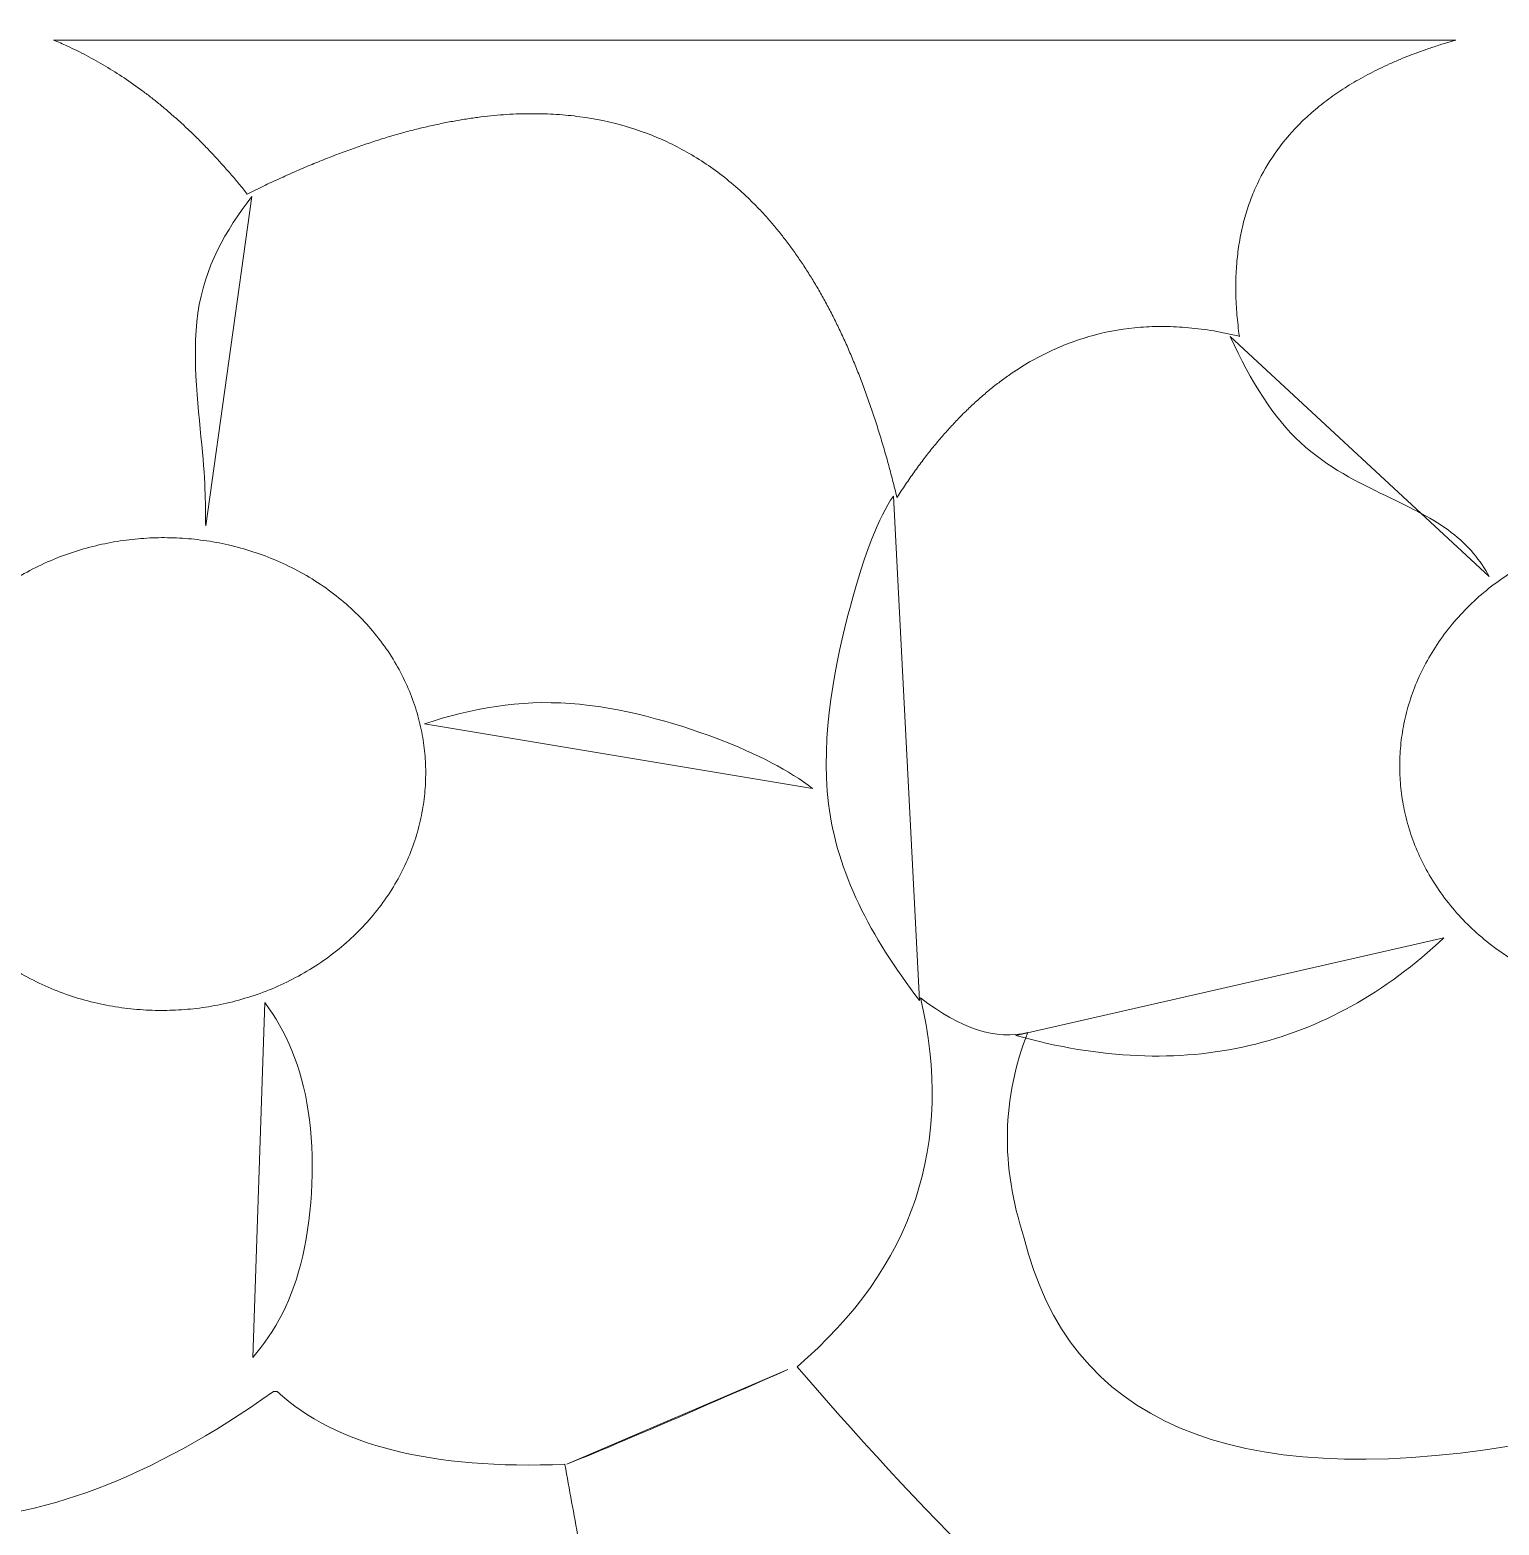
# Model space of a CAD drawing. Header units: centimetres. Extents: x -11.4 to -1.9, y -9.4 to 9.5.
# Drawn here: x -7.392 to -6.02, y 7.048 to 8.444 of the extents above; entities that cross this region are included whole.
import ezdxf

# ---------------------------------------------------------------- set-up
doc = ezdxf.new("R2010")
doc.units = ezdxf.units.CM
doc.header["$MEASUREMENT"] = 0
doc.layers.add('layer 1', color=7, linetype='Continuous')

msp = doc.modelspace()

# ---------------------------------------------------------------- linework, layer by layer
at = {"layer": 'layer 1', "color": 250, "lineweight": 9}
for points, knots in [([(-11.40173, 9.49999), (-11.40173, 7.90538), (-11.40173, 6.31069), (-11.40173, 4.71607), (-11.40173, 4.71607), (-8.21806, 4.71607), (-5.03446, 4.71607), (-1.85082, 4.71607), (-1.85082, 4.71607), (-1.85082, 6.31069), (-1.85082, 7.90538), (-1.85082, 9.49999), (-1.85082, 9.49999), (-5.03446, 9.49999), (-8.21806, 9.49999), (-11.40173, 9.49999)], [0, 0, 0, 0, 0.2, 0.2, 0.2, 0.2, 0.4, 0.4, 0.4, 0.4, 0.6, 0.6, 0.6, 0.6, 1, 1, 1, 1]), ([(-6.06001, 8.43496), (-6.06352, 8.43403), (-6.06703, 8.43296), (-6.07055, 8.43186), (-6.07055, 8.43186), (-6.07421, 8.43076), (-6.07786, 8.42959), (-6.08152, 8.42832), (-6.08152, 8.42832), (-6.08501, 8.42722), (-6.0885, 8.42596), (-6.09199, 8.42471), (-6.09199, 8.42471), (-6.09543, 8.42344), (-6.09887, 8.4222), (-6.1023, 8.42086), (-6.1023, 8.42086), (-6.10565, 8.41959), (-6.10892, 8.41825), (-6.11216, 8.41691), (-6.11216, 8.41691), (-6.11543, 8.41554), (-6.11867, 8.41413), (-6.12187, 8.41269), (-6.12187, 8.41269), (-6.12497, 8.41127), (-6.12804, 8.40983), (-6.13111, 8.40839), (-6.13111, 8.40839), (-6.13414, 8.40691), (-6.13719, 8.40539), (-6.14019, 8.40388), (-6.14019, 8.40388), (-6.14309, 8.40234), (-6.14594, 8.40076), (-6.1488, 8.39917), (-6.1488, 8.39917), (-6.15446, 8.39598), (-6.15999, 8.39268), (-6.16543, 8.38917), (-6.16543, 8.38917), (-6.1706, 8.38581), (-6.1756, 8.38237), (-6.18043, 8.37866), (-6.18043, 8.37866), (-6.18531, 8.37505), (-6.18997, 8.37127), (-6.19451, 8.36732), (-6.19451, 8.36732), (-6.19887, 8.36354), (-6.20307, 8.35958), (-6.20707, 8.35546), (-6.20707, 8.35546), (-6.21509, 8.34732), (-6.22231, 8.33866), (-6.22871, 8.32948), (-6.22871, 8.32948), (-6.23514, 8.32034), (-6.24073, 8.31068), (-6.24544, 8.30077), (-6.24544, 8.30077), (-6.24778, 8.29573), (-6.24993, 8.29068), (-6.2518, 8.28546), (-6.2518, 8.28546), (-6.25383, 8.28016), (-6.25559, 8.2747), (-6.25712, 8.26924), (-6.25712, 8.26924), (-6.25861, 8.2638), (-6.25998, 8.25823), (-6.26102, 8.2527), (-6.26102, 8.2527), (-6.26215, 8.24682), (-6.26312, 8.24092), (-6.26378, 8.23504), (-6.26378, 8.23504), (-6.26417, 8.23201), (-6.26446, 8.22909), (-6.26466, 8.22613), (-6.26466, 8.22613), (-6.26498, 8.22304), (-6.26512, 8.21991), (-6.26529, 8.21689), (-6.26529, 8.21689), (-6.26542, 8.21379), (-6.26551, 8.21067), (-6.26556, 8.20757), (-6.26556, 8.20757), (-6.26559, 8.20438), (-6.26556, 8.20118), (-6.26551, 8.19799), (-6.26551, 8.19799), (-6.26542, 8.19479), (-6.26534, 8.1916), (-6.26517, 8.1884), (-6.26517, 8.1884), (-6.26498, 8.18513), (-6.26476, 8.18177), (-6.26451, 8.1785), (-6.26451, 8.1785), (-6.26422, 8.17523), (-6.26393, 8.17186), (-6.26349, 8.16857), (-6.26349, 8.16857), (-6.26312, 8.16513), (-6.26271, 8.16169), (-6.26222, 8.15823), (-6.26222, 8.15823), (-6.26622, 8.15925), (-6.27029, 8.16018), (-6.27432, 8.16101), (-6.27432, 8.16101), (-6.27825, 8.16186), (-6.28215, 8.16262), (-6.2861, 8.16328), (-6.2861, 8.16328), (-6.29, 8.16396), (-6.29395, 8.16454), (-6.29795, 8.16506), (-6.29795, 8.16506), (-6.30178, 8.16554), (-6.30559, 8.16596), (-6.30947, 8.1663), (-6.30947, 8.1663), (-6.31715, 8.16706), (-6.32483, 8.1674), (-6.33257, 8.16747), (-6.33257, 8.16747), (-6.33993, 8.16757), (-6.34728, 8.16733), (-6.35464, 8.16672), (-6.35464, 8.16672), (-6.36916, 8.16554), (-6.38345, 8.1632), (-6.3974, 8.1595), (-6.3974, 8.1595), (-6.41177, 8.15564), (-6.42555, 8.15067), (-6.43875, 8.14445), (-6.43875, 8.14445), (-6.44538, 8.14135), (-6.45185, 8.13791), (-6.45811, 8.1343), (-6.45811, 8.1343), (-6.46485, 8.13035), (-6.47138, 8.12622), (-6.4777, 8.12176), (-6.4777, 8.12176), (-6.48085, 8.11959), (-6.48397, 8.11732), (-6.48697, 8.11496), (-6.48697, 8.11496), (-6.49017, 8.11261), (-6.49334, 8.11008), (-6.49639, 8.10756), (-6.49639, 8.10756), (-6.49946, 8.10505), (-6.50243, 8.10244), (-6.50543, 8.09983), (-6.50543, 8.09983), (-6.50853, 8.09708), (-6.51156, 8.09429), (-6.51456, 8.09144), (-6.51456, 8.09144), (-6.51753, 8.08856), (-6.52046, 8.08571), (-6.52331, 8.08278), (-6.52331, 8.08278), (-6.52636, 8.07966), (-6.52929, 8.07656), (-6.53219, 8.07337), (-6.53219, 8.07337), (-6.53512, 8.07024), (-6.53795, 8.06698), (-6.54073, 8.06378), (-6.54073, 8.06378), (-6.54366, 8.06034), (-6.54651, 8.0569), (-6.54934, 8.05344), (-6.54934, 8.05344), (-6.55215, 8.04993), (-6.55493, 8.04639), (-6.55761, 8.04285), (-6.55761, 8.04285), (-6.56046, 8.03907), (-6.56324, 8.03529), (-6.56598, 8.03151), (-6.56598, 8.03151), (-6.56732, 8.02958), (-6.56871, 8.02773), (-6.57, 8.0258), (-6.57, 8.0258), (-6.57139, 8.02378), (-6.57273, 8.02185), (-6.57407, 8.01983), (-6.57407, 8.01983), (-6.57544, 8.0179), (-6.57678, 8.01587), (-6.57807, 8.01387), (-6.57807, 8.01387), (-6.57942, 8.01185), (-6.58076, 8.00975), (-6.58207, 8.00773), (-6.58207, 8.00773), (-6.58273, 8.01041), (-6.58342, 8.01312), (-6.58408, 8.01587), (-6.58408, 8.01587), (-6.58476, 8.01848), (-6.58542, 8.02117), (-6.5861, 8.02387), (-6.5861, 8.02387), (-6.58678, 8.02648), (-6.58749, 8.02917), (-6.5882, 8.03185), (-6.5882, 8.03185), (-6.58888, 8.03446), (-6.58959, 8.03707), (-6.5903, 8.03958), (-6.5903, 8.03958), (-6.591, 8.04219), (-6.59173, 8.04478), (-6.59249, 8.04739), (-6.59249, 8.04739), (-6.5932, 8.04993), (-6.59391, 8.05254), (-6.59466, 8.05505), (-6.59466, 8.05505), (-6.59542, 8.05756), (-6.59617, 8.0601), (-6.59693, 8.06261), (-6.59693, 8.06261), (-6.59771, 8.06512), (-6.59844, 8.06756), (-6.5992, 8.0701), (-6.5992, 8.0701), (-6.6, 8.07251), (-6.60076, 8.07495), (-6.60156, 8.07749), (-6.60156, 8.07749), (-6.60232, 8.07993), (-6.6031, 8.08227), (-6.60395, 8.08471), (-6.60395, 8.08471), (-6.60471, 8.08715), (-6.60556, 8.08951), (-6.60635, 8.09193), (-6.60635, 8.09193), (-6.60715, 8.09429), (-6.60798, 8.09664), (-6.60883, 8.099), (-6.60883, 8.099), (-6.61047, 8.10371), (-6.6122, 8.10842), (-6.61396, 8.11303), (-6.61396, 8.11303), (-6.61564, 8.11757), (-6.61737, 8.12203), (-6.61913, 8.12647), (-6.61913, 8.12647), (-6.62088, 8.13093), (-6.62274, 8.1353), (-6.62459, 8.13976), (-6.62459, 8.13976), (-6.6264, 8.14396), (-6.62825, 8.14825), (-6.63013, 8.15245), (-6.63013, 8.15245), (-6.63203, 8.15664), (-6.63396, 8.16076), (-6.63593, 8.16496), (-6.63593, 8.16496), (-6.63786, 8.16898), (-6.63979, 8.17294), (-6.64181, 8.17689), (-6.64181, 8.17689), (-6.64384, 8.18084), (-6.64588, 8.18479), (-6.64798, 8.18867), (-6.64798, 8.18867), (-6.65001, 8.19245), (-6.65206, 8.19613), (-6.6542, 8.19991), (-6.6542, 8.19991), (-6.6563, 8.20362), (-6.6585, 8.20723), (-6.66072, 8.21094), (-6.66072, 8.21094), (-6.66286, 8.21445), (-6.66506, 8.21791), (-6.66728, 8.22135), (-6.66728, 8.22135), (-6.6695, 8.22487), (-6.67181, 8.22823), (-6.67416, 8.23167), (-6.67416, 8.23167), (-6.6764, 8.23496), (-6.67872, 8.23816), (-6.68106, 8.24143), (-6.68106, 8.24143), (-6.68338, 8.24462), (-6.68581, 8.24782), (-6.68823, 8.25094), (-6.68823, 8.25094), (-6.6906, 8.25394), (-6.69304, 8.25699), (-6.69552, 8.25992), (-6.69552, 8.25992), (-6.69794, 8.26287), (-6.70052, 8.2658), (-6.70308, 8.26875), (-6.70308, 8.26875), (-6.70555, 8.2715), (-6.70808, 8.27428), (-6.71065, 8.27697), (-6.71065, 8.27697), (-6.71323, 8.27968), (-6.71589, 8.28236), (-6.71857, 8.28497), (-6.71857, 8.28497), (-6.72113, 8.28755), (-6.72379, 8.29009), (-6.72653, 8.29253), (-6.72653, 8.29253), (-6.73189, 8.29748), (-6.73748, 8.30219), (-6.74328, 8.30682), (-6.74328, 8.30682), (-6.74875, 8.31109), (-6.75441, 8.31521), (-6.76026, 8.31917), (-6.76026, 8.31917), (-6.76614, 8.32312), (-6.77214, 8.3268), (-6.77836, 8.33034), (-6.77836, 8.33034), (-6.78433, 8.3337), (-6.79051, 8.3369), (-6.7968, 8.33985), (-6.7968, 8.33985), (-6.80934, 8.34571), (-6.82244, 8.35058), (-6.83592, 8.35454), (-6.83592, 8.35454), (-6.84971, 8.35849), (-6.86388, 8.36144), (-6.87824, 8.36337), (-6.87824, 8.36337), (-6.88547, 8.36437), (-6.89273, 8.36505), (-6.9, 8.36556), (-6.9, 8.36556), (-6.90769, 8.36605), (-6.91539, 8.36622), (-6.92308, 8.36622), (-6.92308, 8.36622), (-6.92693, 8.36622), (-6.93081, 8.36615), (-6.93464, 8.36605), (-6.93464, 8.36605), (-6.93862, 8.36588), (-6.94257, 8.36571), (-6.94657, 8.36546), (-6.94657, 8.36546), (-6.95052, 8.36522), (-6.95449, 8.36488), (-6.95845, 8.36446), (-6.95845, 8.36446), (-6.96252, 8.36412), (-6.96659, 8.36361), (-6.97072, 8.36312), (-6.97072, 8.36312), (-6.97479, 8.36261), (-6.97886, 8.3621), (-6.98294, 8.36144), (-6.98294, 8.36144), (-6.98716, 8.36085), (-6.99135, 8.3601), (-6.9956, 8.35934), (-6.9956, 8.35934), (-6.99974, 8.35858), (-7.00396, 8.3578), (-7.00811, 8.3569), (-7.00811, 8.3569), (-7.01248, 8.35605), (-7.01682, 8.35505), (-7.02111, 8.35405), (-7.02111, 8.35405), (-7.02543, 8.35312), (-7.02972, 8.35202), (-7.03399, 8.35093), (-7.03399, 8.35093), (-7.0385, 8.34975), (-7.04294, 8.34858), (-7.04736, 8.34732), (-7.04736, 8.34732), (-7.05177, 8.34605), (-7.05619, 8.3448), (-7.0606, 8.34344), (-7.0606, 8.34344), (-7.06519, 8.34202), (-7.06975, 8.34058), (-7.07428, 8.33907), (-7.07428, 8.33907), (-7.07882, 8.33756), (-7.08336, 8.33605), (-7.08785, 8.33446), (-7.08785, 8.33446), (-7.09255, 8.33278), (-7.09726, 8.33109), (-7.10195, 8.32934), (-7.10195, 8.32934), (-7.10656, 8.32756), (-7.11121, 8.3258), (-7.11585, 8.32395), (-7.11585, 8.32395), (-7.12068, 8.32202), (-7.12546, 8.32009), (-7.13022, 8.31817), (-7.13022, 8.31817), (-7.135, 8.31614), (-7.13975, 8.31412), (-7.14451, 8.31202), (-7.14451, 8.31202), (-7.14946, 8.30982), (-7.15434, 8.30765), (-7.15924, 8.30538), (-7.15924, 8.30538), (-7.16412, 8.30319), (-7.169, 8.30092), (-7.17388, 8.29858), (-7.17388, 8.29858), (-7.17893, 8.29614), (-7.18395, 8.2937), (-7.18895, 8.29119), (-7.18895, 8.29119), (-7.19156, 8.29446), (-7.19417, 8.29765), (-7.19681, 8.30085), (-7.19681, 8.30085), (-7.19937, 8.30387), (-7.20198, 8.30697), (-7.20459, 8.31), (-7.20459, 8.31), (-7.20725, 8.31302), (-7.20988, 8.31604), (-7.21256, 8.31907), (-7.21256, 8.31907), (-7.21517, 8.32192), (-7.21781, 8.3248), (-7.22047, 8.32765), (-7.22047, 8.32765), (-7.22315, 8.33051), (-7.22586, 8.33336), (-7.22857, 8.33614), (-7.22857, 8.33614), (-7.23122, 8.3389), (-7.23391, 8.34161), (-7.23664, 8.34429), (-7.23664, 8.34429), (-7.23932, 8.3469), (-7.2421, 8.34958), (-7.24488, 8.35219), (-7.24488, 8.35219), (-7.24757, 8.35471), (-7.2503, 8.35722), (-7.25308, 8.35976), (-7.25308, 8.35976), (-7.25581, 8.36219), (-7.25857, 8.36463), (-7.26142, 8.36707), (-7.26142, 8.36707), (-7.26418, 8.36951), (-7.26693, 8.37176), (-7.26972, 8.37412), (-7.26972, 8.37412), (-7.27252, 8.37639), (-7.27535, 8.37866), (-7.2782, 8.38093), (-7.2782, 8.38093), (-7.28101, 8.38312), (-7.28384, 8.38522), (-7.28664, 8.38732), (-7.28664, 8.38732), (-7.2923, 8.39159), (-7.29816, 8.39571), (-7.30408, 8.39966), (-7.30408, 8.39966), (-7.30972, 8.40344), (-7.31547, 8.40705), (-7.3213, 8.41059), (-7.3213, 8.41059), (-7.32716, 8.41405), (-7.33311, 8.41739), (-7.33921, 8.42059), (-7.33921, 8.42059), (-7.34504, 8.42371), (-7.35097, 8.42657), (-7.35699, 8.42932), (-7.35699, 8.42932), (-7.36131, 8.43135), (-7.36563, 8.4332), (-7.37004, 8.43496), (-7.37004, 8.43496), (-6.93337, 8.43496), (-6.49668, 8.43496), (-6.06001, 8.43496)], [0, 0, 0, 0, 0.0078125, 0.0078125, 0.0078125, 0.0078125, 0.015625, 0.015625, 0.015625, 0.015625, 0.0234375, 0.0234375, 0.0234375, 0.0234375, 0.03125, 0.03125, 0.03125, 0.03125, 0.0390625, 0.0390625, 0.0390625, 0.0390625, 0.046875, 0.046875, 0.046875, 0.046875, 0.0546875, 0.0546875, 0.0546875, 0.0546875, 0.0625, 0.0625, 0.0625, 0.0625, 0.0703125, 0.0703125, 0.0703125, 0.0703125, 0.078125, 0.078125, 0.078125, 0.078125, 0.0859375, 0.0859375, 0.0859375, 0.0859375, 0.09375, 0.09375, 0.09375, 0.09375, 0.1015625, 0.1015625, 0.1015625, 0.1015625, 0.109375, 0.109375, 0.109375, 0.109375, 0.1171875, 0.1171875, 0.1171875, 0.1171875, 0.125, 0.125, 0.125, 0.125, 0.1328125, 0.1328125, 0.1328125, 0.1328125, 0.140625, 0.140625, 0.140625, 0.140625, 0.1484375, 0.1484375, 0.1484375, 0.1484375, 0.15625, 0.15625, 0.15625, 0.15625, 0.1640625, 0.1640625, 0.1640625, 0.1640625, 0.171875, 0.171875, 0.171875, 0.171875, 0.1796875, 0.1796875, 0.1796875, 0.1796875, 0.1875, 0.1875, 0.1875, 0.1875, 0.1953125, 0.1953125, 0.1953125, 0.1953125, 0.203125, 0.203125, 0.203125, 0.203125, 0.2109375, 0.2109375, 0.2109375, 0.2109375, 0.21875, 0.21875, 0.21875, 0.21875, 0.2265625, 0.2265625, 0.2265625, 0.2265625, 0.234375, 0.234375, 0.234375, 0.234375, 0.2421875, 0.2421875, 0.2421875, 0.2421875, 0.25, 0.25, 0.25, 0.25, 0.2578125, 0.2578125, 0.2578125, 0.2578125, 0.265625, 0.265625, 0.265625, 0.265625, 0.2734375, 0.2734375, 0.2734375, 0.2734375, 0.28125, 0.28125, 0.28125, 0.28125, 0.2890625, 0.2890625, 0.2890625, 0.2890625, 0.296875, 0.296875, 0.296875, 0.296875, 0.3046875, 0.3046875, 0.3046875, 0.3046875, 0.3125, 0.3125, 0.3125, 0.3125, 0.3203125, 0.3203125, 0.3203125, 0.3203125, 0.328125, 0.328125, 0.328125, 0.328125, 0.3359375, 0.3359375, 0.3359375, 0.3359375, 0.34375, 0.34375, 0.34375, 0.34375, 0.3515625, 0.3515625, 0.3515625, 0.3515625, 0.359375, 0.359375, 0.359375, 0.359375, 0.3671875, 0.3671875, 0.3671875, 0.3671875, 0.375, 0.375, 0.375, 0.375, 0.3828125, 0.3828125, 0.3828125, 0.3828125, 0.390625, 0.390625, 0.390625, 0.390625, 0.3984375, 0.3984375, 0.3984375, 0.3984375, 0.40625, 0.40625, 0.40625, 0.40625, 0.4140625, 0.4140625, 0.4140625, 0.4140625, 0.421875, 0.421875, 0.421875, 0.421875, 0.4296875, 0.4296875, 0.4296875, 0.4296875, 0.4375, 0.4375, 0.4375, 0.4375, 0.4453125, 0.4453125, 0.4453125, 0.4453125, 0.453125, 0.453125, 0.453125, 0.453125, 0.4609375, 0.4609375, 0.4609375, 0.4609375, 0.46875, 0.46875, 0.46875, 0.46875, 0.4765625, 0.4765625, 0.4765625, 0.4765625, 0.484375, 0.484375, 0.484375, 0.484375, 0.4921875, 0.4921875, 0.4921875, 0.4921875, 0.5, 0.5, 0.5, 0.5, 0.5078125, 0.5078125, 0.5078125, 0.5078125, 0.515625, 0.515625, 0.515625, 0.515625, 0.5234375, 0.5234375, 0.5234375, 0.5234375, 0.53125, 0.53125, 0.53125, 0.53125, 0.5390625, 0.5390625, 0.5390625, 0.5390625, 0.546875, 0.546875, 0.546875, 0.546875, 0.5546875, 0.5546875, 0.5546875, 0.5546875, 0.5625, 0.5625, 0.5625, 0.5625, 0.5703125, 0.5703125, 0.5703125, 0.5703125, 0.578125, 0.578125, 0.578125, 0.578125, 0.5859375, 0.5859375, 0.5859375, 0.5859375, 0.59375, 0.59375, 0.59375, 0.59375, 0.6015625, 0.6015625, 0.6015625, 0.6015625, 0.609375, 0.609375, 0.609375, 0.609375, 0.6171875, 0.6171875, 0.6171875, 0.6171875, 0.625, 0.625, 0.625, 0.625, 0.6328125, 0.6328125, 0.6328125, 0.6328125, 0.640625, 0.640625, 0.640625, 0.640625, 0.6484375, 0.6484375, 0.6484375, 0.6484375, 0.65625, 0.65625, 0.65625, 0.65625, 0.6640625, 0.6640625, 0.6640625, 0.6640625, 0.671875, 0.671875, 0.671875, 0.671875, 0.6796875, 0.6796875, 0.6796875, 0.6796875, 0.6875, 0.6875, 0.6875, 0.6875, 0.6953125, 0.6953125, 0.6953125, 0.6953125, 0.703125, 0.703125, 0.703125, 0.703125, 0.7109375, 0.7109375, 0.7109375, 0.7109375, 0.71875, 0.71875, 0.71875, 0.71875, 0.7265625, 0.7265625, 0.7265625, 0.7265625, 0.734375, 0.734375, 0.734375, 0.734375, 0.7421875, 0.7421875, 0.7421875, 0.7421875, 0.75, 0.75, 0.75, 0.75, 0.7578125, 0.7578125, 0.7578125, 0.7578125, 0.765625, 0.765625, 0.765625, 0.765625, 0.7734375, 0.7734375, 0.7734375, 0.7734375, 0.78125, 0.78125, 0.78125, 0.78125, 0.7890625, 0.7890625, 0.7890625, 0.7890625, 0.796875, 0.796875, 0.796875, 0.796875, 0.8046875, 0.8046875, 0.8046875, 0.8046875, 0.8125, 0.8125, 0.8125, 0.8125, 0.8203125, 0.8203125, 0.8203125, 0.8203125, 0.828125, 0.828125, 0.828125, 0.828125, 0.8359375, 0.8359375, 0.8359375, 0.8359375, 0.84375, 0.84375, 0.84375, 0.84375, 0.8515625, 0.8515625, 0.8515625, 0.8515625, 0.859375, 0.859375, 0.859375, 0.859375, 0.8671875, 0.8671875, 0.8671875, 0.8671875, 0.875, 0.875, 0.875, 0.875, 0.8828125, 0.8828125, 0.8828125, 0.8828125, 0.890625, 0.890625, 0.890625, 0.890625, 0.8984375, 0.8984375, 0.8984375, 0.8984375, 0.90625, 0.90625, 0.90625, 0.90625, 0.9140625, 0.9140625, 0.9140625, 0.9140625, 0.921875, 0.921875, 0.921875, 0.921875, 0.9296875, 0.9296875, 0.9296875, 0.9296875, 0.9375, 0.9375, 0.9375, 0.9375, 0.9453125, 0.9453125, 0.9453125, 0.9453125, 0.953125, 0.953125, 0.953125, 0.953125, 0.9609375, 0.9609375, 0.9609375, 0.9609375, 0.96875, 0.96875, 0.96875, 0.96875, 0.9765625, 0.9765625, 0.9765625, 0.9765625, 0.984375, 0.984375, 0.984375, 0.984375, 1, 1, 1, 1]), ([(-7.18464, 8.28882), (-7.2093, 8.25723), (-7.22883, 8.22277), (-7.23505, 8.18001), (-7.23505, 8.18001), (-7.24123, 8.13715), (-7.23408, 8.08615), (-7.23081, 8.05024), (-7.23081, 8.05024), (-7.22752, 8.01436), (-7.2281, 7.9937), (-7.22779, 7.98143)], [0, 0, 0, 0, 0.25, 0.25, 0.25, 0.25, 0.5, 0.5, 0.5, 0.5, 1, 1, 1, 1]), ([(-6.27088, 8.15823), (-6.25122, 8.1153), (-6.23027, 8.08244), (-6.20512, 8.05907), (-6.20512, 8.05907), (-6.18002, 8.03563), (-6.15077, 8.02168), (-6.12584, 8.00965), (-6.12584, 8.00965), (-6.10089, 7.99756), (-6.08025, 7.98748), (-6.06425, 7.97521), (-6.06425, 7.97521), (-6.04825, 7.96302), (-6.03686, 7.94867), (-6.02891, 7.93404)], [0, 0, 0, 0, 0.2, 0.2, 0.2, 0.2, 0.4, 0.4, 0.4, 0.4, 0.6, 0.6, 0.6, 0.6, 1, 1, 1, 1]), ([(-6.58542, 8.00907), (-6.59913, 7.98875), (-6.61186, 7.95697), (-6.62554, 7.90623), (-6.62554, 7.90623), (-6.63925, 7.85547), (-6.65391, 7.78581), (-6.64593, 7.72151), (-6.64593, 7.72151), (-6.63791, 7.65724), (-6.60727, 7.5984), (-6.56098, 7.53798)], [0, 0, 0, 0, 0.25, 0.25, 0.25, 0.25, 0.5, 0.5, 0.5, 0.5, 1, 1, 1, 1]), ([(-5.87336, 7.97841), (-5.88073, 7.97824), (-5.88804, 7.97772), (-5.89543, 7.9769), (-5.89543, 7.9769), (-5.90295, 7.97614), (-5.91046, 7.97497), (-5.91795, 7.97353), (-5.91795, 7.97353), (-5.92558, 7.97202), (-5.93317, 7.97019), (-5.94068, 7.96807), (-5.94068, 7.96807), (-5.94834, 7.96589), (-5.9559, 7.96336), (-5.96332, 7.96043), (-5.96332, 7.96043), (-5.97086, 7.95758), (-5.9782, 7.95428), (-5.98542, 7.95067), (-5.98542, 7.95067), (-5.99274, 7.94706), (-5.99978, 7.94311), (-6.00669, 7.93875), (-6.00669, 7.93875), (-6.02054, 7.93009), (-6.0334, 7.92018), (-6.04508, 7.90899), (-6.04508, 7.90899), (-6.05676, 7.89791), (-6.06706, 7.88581), (-6.07594, 7.87286), (-6.07594, 7.87286), (-6.08035, 7.86647), (-6.08433, 7.85984), (-6.08794, 7.8531), (-6.08794, 7.8531), (-6.09155, 7.84647), (-6.09474, 7.83966), (-6.09757, 7.83269), (-6.09757, 7.83269), (-6.1003, 7.82588), (-6.1027, 7.819), (-6.10472, 7.81203), (-6.10472, 7.81203), (-6.1067, 7.80513), (-6.10826, 7.79825), (-6.10945, 7.79127), (-6.10945, 7.79127), (-6.11067, 7.78447), (-6.11148, 7.77766), (-6.11199, 7.77085), (-6.11199, 7.77085), (-6.11245, 7.7642), (-6.11257, 7.75756), (-6.11235, 7.75102), (-6.11235, 7.75102), (-6.11218, 7.74446), (-6.11165, 7.73783), (-6.11082, 7.73127), (-6.11082, 7.73127), (-6.10992, 7.72446), (-6.10867, 7.71773), (-6.10706, 7.71102), (-6.10706, 7.71102), (-6.10548, 7.70412), (-6.10345, 7.69731), (-6.10111, 7.69058), (-6.10111, 7.69058), (-6.09867, 7.6837), (-6.09589, 7.6769), (-6.09274, 7.67026), (-6.09274, 7.67026), (-6.0895, 7.66353), (-6.08589, 7.65689), (-6.08194, 7.65043), (-6.08194, 7.65043), (-6.07791, 7.64387), (-6.0735, 7.63758), (-6.06874, 7.63136), (-6.06874, 7.63136), (-6.05913, 7.61892), (-6.04811, 7.6074), (-6.03581, 7.59699), (-6.03581, 7.59699), (-6.02349, 7.58647), (-6.01008, 7.5773), (-5.99569, 7.56933), (-5.99569, 7.56933), (-5.98856, 7.56547), (-5.98127, 7.56186), (-5.97376, 7.55867), (-5.97376, 7.55867), (-5.96634, 7.55547), (-5.95878, 7.55262), (-5.9511, 7.55008), (-5.9511, 7.55008), (-5.94354, 7.54764), (-5.93585, 7.54554), (-5.92807, 7.54379), (-5.92807, 7.54379), (-5.92044, 7.54203), (-5.91273, 7.54059), (-5.90505, 7.53959), (-5.90505, 7.53959), (-5.89748, 7.53849), (-5.88987, 7.53774), (-5.88236, 7.5374), (-5.88236, 7.5374), (-5.87492, 7.53698), (-5.86758, 7.53688), (-5.86026, 7.53708), (-5.86026, 7.53708), (-5.85292, 7.53732), (-5.84555, 7.53781), (-5.83821, 7.53857), (-5.83821, 7.53857), (-5.83067, 7.53942), (-5.82316, 7.54052), (-5.81567, 7.54203), (-5.81567, 7.54203), (-5.80804, 7.54345), (-5.80048, 7.5453), (-5.79291, 7.54747), (-5.79291, 7.54747), (-5.7853, 7.54967), (-5.77774, 7.55218), (-5.7703, 7.55503), (-5.7703, 7.55503), (-5.76279, 7.55798), (-5.7554, 7.56128), (-5.7482, 7.56479), (-5.7482, 7.56479), (-5.74089, 7.5685), (-5.73384, 7.57245), (-5.72693, 7.57672), (-5.72693, 7.57672), (-5.71303, 7.58547), (-5.70022, 7.59538), (-5.68854, 7.60648), (-5.68854, 7.60648), (-5.67686, 7.61757), (-5.66656, 7.62967), (-5.65768, 7.6426), (-5.65768, 7.6426), (-5.65334, 7.64909), (-5.64929, 7.65563), (-5.64568, 7.66236), (-5.64568, 7.66236), (-5.64212, 7.66907), (-5.63888, 7.6759), (-5.6361, 7.68277), (-5.6361, 7.68277), (-5.63332, 7.68958), (-5.63093, 7.69656), (-5.62893, 7.70353), (-5.62893, 7.70353), (-5.62697, 7.71034), (-5.62539, 7.71731), (-5.62417, 7.72422), (-5.62417, 7.72422), (-5.623, 7.73102), (-5.62214, 7.73783), (-5.62166, 7.74463), (-5.62166, 7.74463), (-5.62119, 7.75127), (-5.62107, 7.7579), (-5.62127, 7.76446), (-5.62127, 7.76446), (-5.62144, 7.7711), (-5.62197, 7.77766), (-5.62283, 7.78429), (-5.62283, 7.78429), (-5.62371, 7.791), (-5.62497, 7.79781), (-5.62656, 7.80454), (-5.62656, 7.80454), (-5.62817, 7.81135), (-5.63017, 7.81825), (-5.63254, 7.82496), (-5.63254, 7.82496), (-5.63497, 7.83186), (-5.63773, 7.83859), (-5.64093, 7.8452), (-5.64093, 7.8452), (-5.64412, 7.85203), (-5.64773, 7.85867), (-5.65168, 7.86513), (-5.65168, 7.86513), (-5.65573, 7.87159), (-5.66015, 7.87798), (-5.66488, 7.88413), (-5.66488, 7.88413), (-5.67449, 7.89657), (-5.68552, 7.90816), (-5.69781, 7.91857), (-5.69781, 7.91857), (-5.71013, 7.92899), (-5.72354, 7.93823), (-5.73793, 7.94614), (-5.73793, 7.94614), (-5.74506, 7.95009), (-5.75235, 7.95363), (-5.75984, 7.95689), (-5.75984, 7.95689), (-5.76728, 7.96009), (-5.77484, 7.96294), (-5.78252, 7.96538), (-5.78252, 7.96538), (-5.79013, 7.96789), (-5.79782, 7.96999), (-5.80555, 7.97177), (-5.80555, 7.97177), (-5.81321, 7.97353), (-5.82089, 7.97487), (-5.82858, 7.97597), (-5.82858, 7.97597), (-5.83614, 7.97699), (-5.84375, 7.97772), (-5.85131, 7.97816), (-5.85131, 7.97816), (-5.8587, 7.97858), (-5.86607, 7.97865), (-5.87336, 7.97841)], [0, 0, 0, 0, 0.0175439, 0.0175439, 0.0175439, 0.0175439, 0.0350877, 0.0350877, 0.0350877, 0.0350877, 0.0526316, 0.0526316, 0.0526316, 0.0526316, 0.0701754, 0.0701754, 0.0701754, 0.0701754, 0.0877193, 0.0877193, 0.0877193, 0.0877193, 0.1052632, 0.1052632, 0.1052632, 0.1052632, 0.122807, 0.122807, 0.122807, 0.122807, 0.1403509, 0.1403509, 0.1403509, 0.1403509, 0.1578947, 0.1578947, 0.1578947, 0.1578947, 0.1754386, 0.1754386, 0.1754386, 0.1754386, 0.1929825, 0.1929825, 0.1929825, 0.1929825, 0.2105263, 0.2105263, 0.2105263, 0.2105263, 0.2280702, 0.2280702, 0.2280702, 0.2280702, 0.245614, 0.245614, 0.245614, 0.245614, 0.2631579, 0.2631579, 0.2631579, 0.2631579, 0.2807018, 0.2807018, 0.2807018, 0.2807018, 0.2982456, 0.2982456, 0.2982456, 0.2982456, 0.3157895, 0.3157895, 0.3157895, 0.3157895, 0.3333333, 0.3333333, 0.3333333, 0.3333333, 0.3508772, 0.3508772, 0.3508772, 0.3508772, 0.3684211, 0.3684211, 0.3684211, 0.3684211, 0.3859649, 0.3859649, 0.3859649, 0.3859649, 0.4035088, 0.4035088, 0.4035088, 0.4035088, 0.4210526, 0.4210526, 0.4210526, 0.4210526, 0.4385965, 0.4385965, 0.4385965, 0.4385965, 0.4561404, 0.4561404, 0.4561404, 0.4561404, 0.4736842, 0.4736842, 0.4736842, 0.4736842, 0.4912281, 0.4912281, 0.4912281, 0.4912281, 0.5087719, 0.5087719, 0.5087719, 0.5087719, 0.5263158, 0.5263158, 0.5263158, 0.5263158, 0.5438596, 0.5438596, 0.5438596, 0.5438596, 0.5614035, 0.5614035, 0.5614035, 0.5614035, 0.5789474, 0.5789474, 0.5789474, 0.5789474, 0.5964912, 0.5964912, 0.5964912, 0.5964912, 0.6140351, 0.6140351, 0.6140351, 0.6140351, 0.6315789, 0.6315789, 0.6315789, 0.6315789, 0.6491228, 0.6491228, 0.6491228, 0.6491228, 0.6666667, 0.6666667, 0.6666667, 0.6666667, 0.6842105, 0.6842105, 0.6842105, 0.6842105, 0.7017544, 0.7017544, 0.7017544, 0.7017544, 0.7192982, 0.7192982, 0.7192982, 0.7192982, 0.7368421, 0.7368421, 0.7368421, 0.7368421, 0.754386, 0.754386, 0.754386, 0.754386, 0.7719298, 0.7719298, 0.7719298, 0.7719298, 0.7894737, 0.7894737, 0.7894737, 0.7894737, 0.8070175, 0.8070175, 0.8070175, 0.8070175, 0.8245614, 0.8245614, 0.8245614, 0.8245614, 0.8421053, 0.8421053, 0.8421053, 0.8421053, 0.8596491, 0.8596491, 0.8596491, 0.8596491, 0.877193, 0.877193, 0.877193, 0.877193, 0.8947368, 0.8947368, 0.8947368, 0.8947368, 0.9122807, 0.9122807, 0.9122807, 0.9122807, 0.9298246, 0.9298246, 0.9298246, 0.9298246, 0.9473684, 0.9473684, 0.9473684, 0.9473684, 0.9649123, 0.9649123, 0.9649123, 0.9649123, 1, 1, 1, 1]), ([(-7.2745, 7.97019), (-7.28181, 7.96992), (-7.28916, 7.96941), (-7.29652, 7.96865), (-7.29652, 7.96865), (-7.30408, 7.96782), (-7.31157, 7.96665), (-7.31908, 7.96521), (-7.31908, 7.96521), (-7.32667, 7.9637), (-7.33428, 7.96194), (-7.34182, 7.95975), (-7.34182, 7.95975), (-7.34945, 7.95758), (-7.35699, 7.95504), (-7.36441, 7.95219), (-7.36441, 7.95219), (-7.37194, 7.94926), (-7.37933, 7.94597), (-7.38655, 7.94236), (-7.38655, 7.94236), (-7.39382, 7.93875), (-7.40092, 7.93479), (-7.40778, 7.9305), (-7.40778, 7.9305), (-7.42168, 7.92177), (-7.43456, 7.91184), (-7.44622, 7.90077), (-7.44622, 7.90077), (-7.45788, 7.88967), (-7.46815, 7.87757), (-7.47707, 7.86454), (-7.47707, 7.86454), (-7.48144, 7.85815), (-7.48542, 7.85159), (-7.48907, 7.84479), (-7.48907, 7.84479), (-7.49266, 7.83815), (-7.49586, 7.83135), (-7.49866, 7.82447), (-7.49866, 7.82447), (-7.50144, 7.81757), (-7.50378, 7.81066), (-7.50581, 7.80371), (-7.50581, 7.80371), (-7.50778, 7.79681), (-7.50937, 7.78993), (-7.51059, 7.78303), (-7.51059, 7.78303), (-7.51176, 7.77622), (-7.51261, 7.76942), (-7.51308, 7.76261), (-7.51308, 7.76261), (-7.51354, 7.75598), (-7.51366, 7.74934), (-7.51349, 7.74271), (-7.51349, 7.74271), (-7.51327, 7.73614), (-7.51273, 7.72951), (-7.51191, 7.72295), (-7.51191, 7.72295), (-7.511, 7.71614), (-7.50981, 7.70941), (-7.5082, 7.7027), (-7.5082, 7.7027), (-7.50656, 7.6958), (-7.50459, 7.68899), (-7.5022, 7.68229), (-7.5022, 7.68229), (-7.49981, 7.67538), (-7.49698, 7.66868), (-7.49383, 7.66194), (-7.49383, 7.66194), (-7.49059, 7.65521), (-7.48703, 7.64858), (-7.48302, 7.64211), (-7.48302, 7.64211), (-7.479, 7.63555), (-7.47463, 7.62923), (-7.46988, 7.62304), (-7.46988, 7.62304), (-7.46027, 7.6106), (-7.44922, 7.59908), (-7.43695, 7.58867), (-7.43695, 7.58867), (-7.42463, 7.57825), (-7.41119, 7.56898), (-7.39682, 7.56111), (-7.39682, 7.56111), (-7.38968, 7.55715), (-7.38236, 7.55362), (-7.37487, 7.55035), (-7.37487, 7.55035), (-7.36745, 7.54715), (-7.35987, 7.5443), (-7.35219, 7.54176), (-7.35219, 7.54176), (-7.34462, 7.53932), (-7.33694, 7.53723), (-7.32916, 7.53547), (-7.32916, 7.53547), (-7.32157, 7.53371), (-7.31387, 7.53227), (-7.30613, 7.53127), (-7.30613, 7.53127), (-7.29857, 7.53018), (-7.29101, 7.52949), (-7.28345, 7.52908), (-7.28345, 7.52908), (-7.27606, 7.52866), (-7.26867, 7.52857), (-7.26135, 7.52884), (-7.26135, 7.52884), (-7.25403, 7.52901), (-7.24669, 7.52949), (-7.23932, 7.53025), (-7.23932, 7.53025), (-7.23181, 7.5311), (-7.2243, 7.53227), (-7.21676, 7.53371), (-7.21676, 7.53371), (-7.20917, 7.53523), (-7.20156, 7.53698), (-7.19403, 7.53918), (-7.19403, 7.53918), (-7.18639, 7.54135), (-7.17888, 7.54389), (-7.17144, 7.54674), (-7.17144, 7.54674), (-7.1639, 7.54967), (-7.15651, 7.55293), (-7.14929, 7.55657), (-7.14929, 7.55657), (-7.14202, 7.56018), (-7.13492, 7.56413), (-7.12807, 7.5684), (-7.12807, 7.5684), (-7.11417, 7.57716), (-7.10131, 7.58706), (-7.08963, 7.59816), (-7.08963, 7.59816), (-7.07799, 7.60926), (-7.06765, 7.62135), (-7.0588, 7.63438), (-7.0588, 7.63438), (-7.05443, 7.64075), (-7.05038, 7.64731), (-7.04677, 7.65411), (-7.04677, 7.65411), (-7.04321, 7.66077), (-7.04001, 7.66758), (-7.03718, 7.67446), (-7.03718, 7.67446), (-7.03443, 7.68136), (-7.03201, 7.68824), (-7.03004, 7.69521), (-7.03004, 7.69521), (-7.02806, 7.70209), (-7.02648, 7.709), (-7.02526, 7.7159), (-7.02526, 7.7159), (-7.02409, 7.7227), (-7.02323, 7.72951), (-7.02277, 7.73632), (-7.02277, 7.73632), (-7.02231, 7.74295), (-7.02216, 7.74958), (-7.02235, 7.75622), (-7.02235, 7.75622), (-7.02257, 7.76278), (-7.02306, 7.76942), (-7.02396, 7.77598), (-7.02396, 7.77598), (-7.02484, 7.78278), (-7.02606, 7.78949), (-7.02765, 7.79622), (-7.02765, 7.79622), (-7.02928, 7.80313), (-7.03126, 7.80993), (-7.03367, 7.81664), (-7.03367, 7.81664), (-7.03606, 7.82354), (-7.03882, 7.83025), (-7.04201, 7.83698), (-7.04201, 7.83698), (-7.04521, 7.84369), (-7.04882, 7.85035), (-7.05282, 7.85681), (-7.05282, 7.85681), (-7.05682, 7.86337), (-7.06124, 7.86967), (-7.06597, 7.87589), (-7.06597, 7.87589), (-7.0756, 7.88833), (-7.0866, 7.89984), (-7.09892, 7.91026), (-7.09892, 7.91026), (-7.11121, 7.92067), (-7.12468, 7.92992), (-7.13905, 7.93782), (-7.13905, 7.93782), (-7.14619, 7.94177), (-7.15346, 7.94531), (-7.16097, 7.94858), (-7.16097, 7.94858), (-7.16837, 7.95177), (-7.17593, 7.95463), (-7.18366, 7.95714), (-7.18366, 7.95714), (-7.19122, 7.95958), (-7.1989, 7.96167), (-7.20664, 7.96346), (-7.20664, 7.96346), (-7.2143, 7.96521), (-7.22198, 7.96665), (-7.22971, 7.96765), (-7.22971, 7.96765), (-7.23727, 7.96875), (-7.24484, 7.96941), (-7.2524, 7.96985), (-7.2524, 7.96985), (-7.25979, 7.97026), (-7.26715, 7.97033), (-7.2745, 7.97019)], [0, 0, 0, 0, 0.0175439, 0.0175439, 0.0175439, 0.0175439, 0.0350877, 0.0350877, 0.0350877, 0.0350877, 0.0526316, 0.0526316, 0.0526316, 0.0526316, 0.0701754, 0.0701754, 0.0701754, 0.0701754, 0.0877193, 0.0877193, 0.0877193, 0.0877193, 0.1052632, 0.1052632, 0.1052632, 0.1052632, 0.122807, 0.122807, 0.122807, 0.122807, 0.1403509, 0.1403509, 0.1403509, 0.1403509, 0.1578947, 0.1578947, 0.1578947, 0.1578947, 0.1754386, 0.1754386, 0.1754386, 0.1754386, 0.1929825, 0.1929825, 0.1929825, 0.1929825, 0.2105263, 0.2105263, 0.2105263, 0.2105263, 0.2280702, 0.2280702, 0.2280702, 0.2280702, 0.245614, 0.245614, 0.245614, 0.245614, 0.2631579, 0.2631579, 0.2631579, 0.2631579, 0.2807018, 0.2807018, 0.2807018, 0.2807018, 0.2982456, 0.2982456, 0.2982456, 0.2982456, 0.3157895, 0.3157895, 0.3157895, 0.3157895, 0.3333333, 0.3333333, 0.3333333, 0.3333333, 0.3508772, 0.3508772, 0.3508772, 0.3508772, 0.3684211, 0.3684211, 0.3684211, 0.3684211, 0.3859649, 0.3859649, 0.3859649, 0.3859649, 0.4035088, 0.4035088, 0.4035088, 0.4035088, 0.4210526, 0.4210526, 0.4210526, 0.4210526, 0.4385965, 0.4385965, 0.4385965, 0.4385965, 0.4561404, 0.4561404, 0.4561404, 0.4561404, 0.4736842, 0.4736842, 0.4736842, 0.4736842, 0.4912281, 0.4912281, 0.4912281, 0.4912281, 0.5087719, 0.5087719, 0.5087719, 0.5087719, 0.5263158, 0.5263158, 0.5263158, 0.5263158, 0.5438596, 0.5438596, 0.5438596, 0.5438596, 0.5614035, 0.5614035, 0.5614035, 0.5614035, 0.5789474, 0.5789474, 0.5789474, 0.5789474, 0.5964912, 0.5964912, 0.5964912, 0.5964912, 0.6140351, 0.6140351, 0.6140351, 0.6140351, 0.6315789, 0.6315789, 0.6315789, 0.6315789, 0.6491228, 0.6491228, 0.6491228, 0.6491228, 0.6666667, 0.6666667, 0.6666667, 0.6666667, 0.6842105, 0.6842105, 0.6842105, 0.6842105, 0.7017544, 0.7017544, 0.7017544, 0.7017544, 0.7192982, 0.7192982, 0.7192982, 0.7192982, 0.7368421, 0.7368421, 0.7368421, 0.7368421, 0.754386, 0.754386, 0.754386, 0.754386, 0.7719298, 0.7719298, 0.7719298, 0.7719298, 0.7894737, 0.7894737, 0.7894737, 0.7894737, 0.8070175, 0.8070175, 0.8070175, 0.8070175, 0.8245614, 0.8245614, 0.8245614, 0.8245614, 0.8421053, 0.8421053, 0.8421053, 0.8421053, 0.8596491, 0.8596491, 0.8596491, 0.8596491, 0.877193, 0.877193, 0.877193, 0.877193, 0.8947368, 0.8947368, 0.8947368, 0.8947368, 0.9122807, 0.9122807, 0.9122807, 0.9122807, 0.9298246, 0.9298246, 0.9298246, 0.9298246, 0.9473684, 0.9473684, 0.9473684, 0.9473684, 0.9649123, 0.9649123, 0.9649123, 0.9649123, 1, 1, 1, 1]), ([(-7.02352, 7.7963), (-6.97913, 7.81117), (-6.93459, 7.81874), (-6.88737, 7.81537), (-6.88737, 7.81537), (-6.84017, 7.81203), (-6.79034, 7.79773), (-6.75092, 7.78286), (-6.75092, 7.78286), (-6.71152, 7.76798), (-6.68247, 7.75254), (-6.66098, 7.73597)], [0, 0, 0, 0, 0.25, 0.25, 0.25, 0.25, 0.5, 0.5, 0.5, 0.5, 1, 1, 1, 1]), ([(-6.47109, 7.5053), (-6.39189, 7.48329), (-6.31964, 7.48034), (-6.25307, 7.49581), (-6.25307, 7.49581), (-6.18648, 7.51127), (-6.12562, 7.54523), (-6.07118, 7.59657)], [0, 0, 0, 0, 0.3333333, 0.3333333, 0.3333333, 0.3333333, 1, 1, 1, 1]), ([(-7.17268, 7.53623), (-7.1529, 7.50925), (-7.13819, 7.47681), (-7.13195, 7.43463), (-7.13195, 7.43463), (-7.12563, 7.39243), (-7.12778, 7.3406), (-7.13709, 7.2996), (-7.13709, 7.2996), (-7.14649, 7.25857), (-7.16302, 7.22849), (-7.18373, 7.20464)], [0, 0, 0, 0, 0.25, 0.25, 0.25, 0.25, 0.5, 0.5, 0.5, 0.5, 1, 1, 1, 1]), ([(-6.45975, 7.50808), (-6.48917, 7.50059), (-6.52261, 7.51144), (-6.56005, 7.54052), (-6.56005, 7.54052), (-6.52812, 7.40412), (-6.56651, 7.28933), (-6.6753, 7.19598)], [0, 0, 0, 0, 0.3333333, 0.3333333, 0.3333333, 0.3333333, 1, 1, 1, 1]), ([(-6.6753, 7.19598), (-6.53812, 7.03665), (-6.43067, 6.93437), (-6.35313, 6.88925), (-6.35313, 6.88925), (-6.35286, 6.88908), (-6.35264, 6.88883), (-6.3524, 6.88866), (-6.3524, 6.88866), (-6.20097, 6.77731), (-6.0495, 6.66606), (-5.89804, 6.55481), (-5.89804, 6.55481), (-5.91534, 6.64176), (-5.93271, 6.72884), (-5.95, 6.8158), (-5.95, 6.8158), (-5.98164, 6.97294), (-5.953, 6.98177), (-5.86404, 6.84237), (-5.86404, 6.84237), (-5.78386, 6.71723), (-5.70371, 6.59203), (-5.62349, 6.4669), (-5.62349, 6.4669), (-5.5235, 6.62027), (-5.42349, 6.77353), (-5.32346, 6.92688), (-5.32346, 6.92688), (-5.36937, 6.97967), (-5.4153, 7.03245), (-5.46123, 7.08521), (-5.46123, 7.08521), (-5.68237, 6.95355), (-5.86468, 6.96581), (-6.00825, 7.12202), (-6.00825, 7.12202), (-6.26981, 7.07968), (-6.42148, 7.14463), (-6.46346, 7.31699), (-6.46346, 7.31699), (-6.48531, 7.38346), (-6.48407, 7.44724), (-6.45975, 7.50808)], [0, 0, 0, 0, 0.0833333, 0.0833333, 0.0833333, 0.0833333, 0.1666667, 0.1666667, 0.1666667, 0.1666667, 0.25, 0.25, 0.25, 0.25, 0.3333333, 0.3333333, 0.3333333, 0.3333333, 0.4166667, 0.4166667, 0.4166667, 0.4166667, 0.5, 0.5, 0.5, 0.5, 0.5833333, 0.5833333, 0.5833333, 0.5833333, 0.6666667, 0.6666667, 0.6666667, 0.6666667, 0.75, 0.75, 0.75, 0.75, 0.8333333, 0.8333333, 0.8333333, 0.8333333, 1, 1, 1, 1]), ([(-6.89056, 7.1048), (-6.87315, 7.11178), (-6.84639, 7.12295), (-6.81324, 7.13707), (-6.81324, 7.13707), (-6.78004, 7.15127), (-6.7405, 7.16842), (-6.68403, 7.19327)], [0, 0, 0, 0, 0.3333333, 0.3333333, 0.3333333, 0.3333333, 1, 1, 1, 1]), ([(-8.09673, 6.46438), (-8.18484, 6.6142), (-8.27294, 6.76404), (-8.3611, 6.91388), (-8.3611, 6.91388), (-8.13605, 7.06229), (-7.92835, 7.15144), (-7.738, 7.18144), (-7.738, 7.18144), (-7.73744, 7.18161), (-7.7369, 7.18176), (-7.73634, 7.18193), (-7.73634, 7.18193), (-7.58384, 7.01379), (-7.39324, 7.01077), (-7.16458, 7.17271), (-7.16458, 7.17271), (-7.16337, 7.17271), (-7.16215, 7.17271), (-7.16088, 7.17271), (-7.16088, 7.17271), (-7.10602, 7.12227), (-7.01652, 7.09965), (-6.89239, 7.1048), (-6.89239, 7.1048), (-6.89232, 7.1048), (-6.89227, 7.1047), (-6.8922, 7.1047), (-6.8922, 7.1047), (-6.88803, 7.08143), (-6.88383, 7.05807), (-6.87966, 7.0348), (-6.87966, 7.0348), (-7.18342, 6.73538), (-7.46976, 6.51834), (-7.73875, 6.38379)], [0, 0, 0, 0, 0.1, 0.1, 0.1, 0.1, 0.2, 0.2, 0.2, 0.2, 0.3, 0.3, 0.3, 0.3, 0.4, 0.4, 0.4, 0.4, 0.5, 0.5, 0.5, 0.5, 0.6, 0.6, 0.6, 0.6, 0.7, 0.7, 0.7, 0.7, 0.8, 0.8, 0.8, 0.8, 1, 1, 1, 1])]:
    msp.add_open_spline(points, degree=3, knots=knots, dxfattribs=at)
for points in [[(-7.22779, 7.98143), (-7.22779, 7.98143), (-7.18464, 8.28882), (-7.18464, 8.28882)], [(-6.02891, 7.93404), (-6.02891, 7.93404), (-6.27088, 8.15823), (-6.27088, 8.15823)], [(-6.56098, 7.53798), (-6.56098, 7.53798), (-6.58542, 8.00907), (-6.58542, 8.00907)], [(-6.66098, 7.73597), (-6.66098, 7.73597), (-7.02352, 7.7963), (-7.02352, 7.7963)], [(-6.07118, 7.59657), (-6.07118, 7.59657), (-6.47109, 7.5053), (-6.47109, 7.5053)], [(-7.18373, 7.20464), (-7.18373, 7.20464), (-7.17268, 7.53623), (-7.17268, 7.53623)], [(-6.68403, 7.19327), (-6.68403, 7.19327), (-6.89056, 7.1048), (-6.89056, 7.1048)]]:
    msp.add_open_spline(points, degree=3, dxfattribs=at)

doc.saveas('drawing.dxf')
